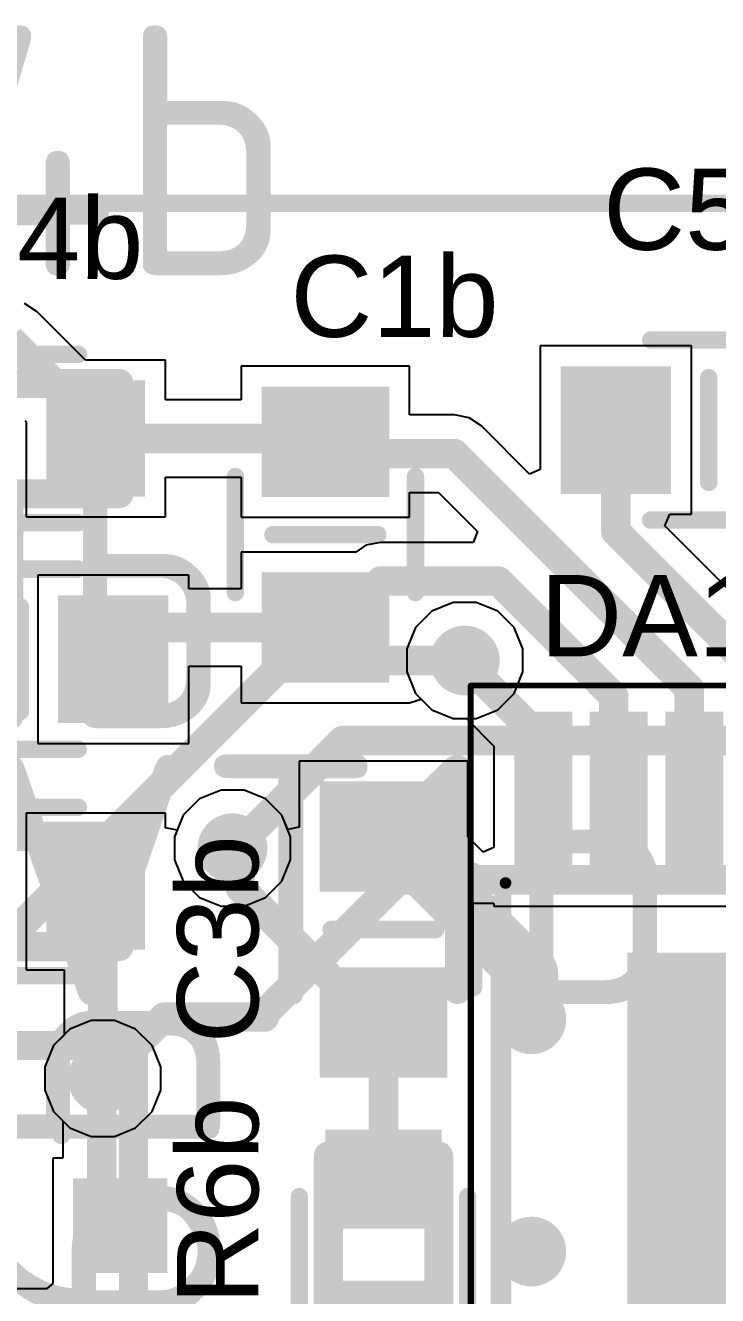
# Model space of a CAD drawing. Header units: inches. Extents: x 0 to 110, y 0 to 95.
# Drawn here: x 44.84 to 50.8, y 52.4 to 63.33 of the extents above; entities that cross this region are included whole.
import ezdxf

# ---------------------------------------------------------------- set-up
doc = ezdxf.new("R2010")
doc.units = ezdxf.units.IN
for name, color, linetype in [('Bottom Layer', 5, 'Continuous'), ('Int1', 16, 'Continuous'), ('Int2', 76, 'Continuous'), ('Mechanical 13', 56, 'Continuous'), ('Panelize Outline', 56, 'Continuous'), ('Top Courtyard', 56, 'Continuous'), ('Top Layer', 1, 'Continuous'), ('Top Overlay', 2, 'Continuous'), ('Top Paste', 8, 'Continuous'), ('Top Solder', 216, 'Continuous'), ('Via Holes', 16, 'Continuous')]:
    doc.layers.add(name, color=color, linetype=linetype)
doc.styles.add('Arial', font='', dxfattribs={"height": 0.2})
doc.styles.add('GOST type B', font='', dxfattribs={"height": 0.2})
doc.styles.get('Arial').set_extended_font_data('Arial')
doc.styles.get('GOST type B').set_extended_font_data('GOST type B')

# ---------------------------------------------------------------- blocks, each defined once
blk = doc.blocks.new('SOT23_3_1052')
at = {"layer": 'Top Layer'}
blk.add_hatch(color=1, dxfattribs=at).paths.add_polyline_path([(0.78, 0.379), (1.542, 0.379), (1.542, -0.383), (0.78, -0.383)])
at = {"layer": 'Top Paste'}
blk.add_hatch(color=8, dxfattribs=at).paths.add_polyline_path([(0.78, 0.379), (1.542, 0.379), (1.542, -0.383), (0.78, -0.383)])
at = {"layer": 'Top Solder'}
blk.add_hatch(color=216, dxfattribs=at).paths.add_polyline_path([(0.755, 0.404), (1.567, 0.404), (1.567, -0.409), (0.755, -0.409)])
at = {"layer": 'Panelize Outline'}
for points in [[(-1.225, 1.55, 0.25, 0.25, 0), (1.275, 1.55, 0.25, 0.25, 0)], [(1.275, -1.55, 0.25, 0.25, 0), (1.275, 1.55, 0.25, 0.25, 0)]]:
    blk.add_lwpolyline(points, format="xyseb", dxfattribs=at)
blk.add_lwpolyline([(1.213, 1.55, 0.125, 0.125, 1), (1.338, 1.55, 0.125, 0.125, 1)], format="xyseb", close=True, dxfattribs=at)
blk.add_lwpolyline([(1.213, 1.55, 0.125, 0.125, 1), (1.338, 1.55, 0.125, 0.125, 1)], format="xyseb", close=True, dxfattribs=at)
at = {"layer": 'Top Overlay'}
for points in [[(-0.375, 1.503, 0.15, 0.15, 0), (0.653, 1.503, 0.15, 0.15, 0)], [(0.653, 0.775, 0.15, 0.15, 0), (0.653, 1.503, 0.15, 0.15, 0)]]:
    blk.add_lwpolyline(points, format="xyseb", dxfattribs=at)
for points in [[(0.616, 1.503, 0.075, 0.075, 1), (0.691, 1.503, 0.075, 0.075, 1)], [(0.616, 1.503, 0.075, 0.075, 1), (0.691, 1.503, 0.075, 0.075, 1)], [(0.616, 0.775, 0.075, 0.075, 1), (0.691, 0.775, 0.075, 0.075, 1)]]:
    blk.add_lwpolyline(points, format="xyseb", close=True, dxfattribs=at)
at = {"layer": 'Panelize Outline', "style": 'GOST type B'}
blk.add_text('VT1b', height=2.15, rotation=360, dxfattribs=at).set_placement((-0.025, 1.9))
blk = doc.blocks.new('0603R_1058')
at = {"layer": 'Top Layer'}
for points in [[(-1.05, -0.475), (-1.05, 0.475), (-0.25, 0.475), (-0.25, -0.475)], [(0.25, -0.475), (0.25, 0.475), (1.05, 0.475), (1.05, -0.475)]]:
    blk.add_hatch(color=1, dxfattribs=at).paths.add_polyline_path(points)
at = {"layer": 'Top Paste'}
for points in [[(-1.05, -0.475), (-1.05, 0.475), (-0.25, 0.475), (-0.25, -0.475)], [(0.25, -0.475), (0.25, 0.475), (1.05, 0.475), (1.05, -0.475)]]:
    blk.add_hatch(color=8, dxfattribs=at).paths.add_polyline_path(points)
at = {"layer": 'Top Solder'}
for points in [[(-1.075, -0.5), (-1.075, 0.5), (-0.225, 0.5), (-0.225, -0.5)], [(0.225, -0.5), (0.225, 0.5), (1.075, 0.5), (1.075, -0.5)]]:
    blk.add_hatch(color=216, dxfattribs=at).paths.add_polyline_path(points)
at = {"layer": 'Panelize Outline'}
for points in [[(-0.85, 0.475, 0.25, 0.25, 0), (-0.85, -0.475, 0.25, 0.25, 0)], [(-0.85, 0.475, 0.25, 0.25, 0), (0.85, 0.475, 0.25, 0.25, 0)], [(0.85, 0.475, 0.25, 0.25, 0), (0.85, -0.475, 0.25, 0.25, 0)], [(-0.85, -0.475, 0.25, 0.25, 0), (0.85, -0.475, 0.25, 0.25, 0)]]:
    blk.add_lwpolyline(points, format="xyseb", dxfattribs=at)
for points in [[(-0.913, 0.475, 0.125, 0.125, 1), (-0.788, 0.475, 0.125, 0.125, 1)], [(-0.913, 0.475, 0.125, 0.125, 1), (-0.788, 0.475, 0.125, 0.125, 1)], [(0.787, 0.475, 0.125, 0.125, 1), (0.912, 0.475, 0.125, 0.125, 1)], [(0.787, 0.475, 0.125, 0.125, 1), (0.912, 0.475, 0.125, 0.125, 1)], [(-0.913, -0.475, 0.125, 0.125, 1), (-0.788, -0.475, 0.125, 0.125, 1)], [(-0.913, -0.475, 0.125, 0.125, 1), (-0.788, -0.475, 0.125, 0.125, 1)], [(0.787, -0.475, 0.125, 0.125, 1), (0.912, -0.475, 0.125, 0.125, 1)], [(0.787, -0.475, 0.125, 0.125, 1), (0.912, -0.475, 0.125, 0.125, 1)]]:
    blk.add_lwpolyline(points, format="xyseb", close=True, dxfattribs=at)
at = {"layer": 'Top Overlay'}
for points in [[(-0.5, 0.725, 0.15, 0.15, 0), (0.5, 0.725, 0.15, 0.15, 0)], [(-0.5, -0.725, 0.15, 0.15, 0), (0.5, -0.725, 0.15, 0.15, 0)]]:
    blk.add_lwpolyline(points, format="xyseb", dxfattribs=at)
for points in [[(-0.537, 0.725, 0.075, 0.075, 1), (-0.462, 0.725, 0.075, 0.075, 1)], [(0.462, 0.725, 0.075, 0.075, 1), (0.537, 0.725, 0.075, 0.075, 1)], [(-0.537, -0.725, 0.075, 0.075, 1), (-0.462, -0.725, 0.075, 0.075, 1)], [(0.462, -0.725, 0.075, 0.075, 1), (0.537, -0.725, 0.075, 0.075, 1)]]:
    blk.add_lwpolyline(points, format="xyseb", close=True, dxfattribs=at)
at = {"layer": 'Panelize Outline', "style": 'GOST type B'}
blk.add_text('R6b', height=2.15, dxfattribs=at).set_placement((-2.4, 1.4))
blk = doc.blocks.new('0603R_1060')
at = {"layer": 'Top Layer'}
for points in [[(-1.05, -0.475), (-1.05, 0.475), (-0.25, 0.475), (-0.25, -0.475)], [(0.25, -0.475), (0.25, 0.475), (1.05, 0.475), (1.05, -0.475)]]:
    blk.add_hatch(color=1, dxfattribs=at).paths.add_polyline_path(points)
at = {"layer": 'Top Paste'}
for points in [[(-1.05, -0.475), (-1.05, 0.475), (-0.25, 0.475), (-0.25, -0.475)], [(0.25, -0.475), (0.25, 0.475), (1.05, 0.475), (1.05, -0.475)]]:
    blk.add_hatch(color=8, dxfattribs=at).paths.add_polyline_path(points)
at = {"layer": 'Top Solder'}
for points in [[(-1.075, -0.5), (-1.075, 0.5), (-0.225, 0.5), (-0.225, -0.5)], [(0.225, -0.5), (0.225, 0.5), (1.075, 0.5), (1.075, -0.5)]]:
    blk.add_hatch(color=216, dxfattribs=at).paths.add_polyline_path(points)
at = {"layer": 'Panelize Outline'}
for points in [[(-0.85, -0.475, 0.25, 0.25, 0), (-0.85, 0.475, 0.25, 0.25, 0)], [(-0.85, 0.475, 0.25, 0.25, 0), (0.85, 0.475, 0.25, 0.25, 0)], [(0.85, -0.475, 0.25, 0.25, 0), (0.85, 0.475, 0.25, 0.25, 0)], [(-0.85, -0.475, 0.25, 0.25, 0), (0.85, -0.475, 0.25, 0.25, 0)]]:
    blk.add_lwpolyline(points, format="xyseb", dxfattribs=at)
for points in [[(-0.913, 0.475, 0.125, 0.125, 1), (-0.788, 0.475, 0.125, 0.125, 1)], [(-0.913, 0.475, 0.125, 0.125, 1), (-0.788, 0.475, 0.125, 0.125, 1)], [(0.787, 0.475, 0.125, 0.125, 1), (0.912, 0.475, 0.125, 0.125, 1)], [(0.787, 0.475, 0.125, 0.125, 1), (0.912, 0.475, 0.125, 0.125, 1)], [(-0.913, -0.475, 0.125, 0.125, 1), (-0.788, -0.475, 0.125, 0.125, 1)], [(-0.913, -0.475, 0.125, 0.125, 1), (-0.788, -0.475, 0.125, 0.125, 1)], [(0.787, -0.475, 0.125, 0.125, 1), (0.912, -0.475, 0.125, 0.125, 1)], [(0.787, -0.475, 0.125, 0.125, 1), (0.912, -0.475, 0.125, 0.125, 1)]]:
    blk.add_lwpolyline(points, format="xyseb", close=True, dxfattribs=at)
at = {"layer": 'Top Overlay'}
for points in [[(-0.5, 0.725, 0.15, 0.15, 0), (0.5, 0.725, 0.15, 0.15, 0)], [(-0.5, -0.725, 0.15, 0.15, 0), (0.5, -0.725, 0.15, 0.15, 0)]]:
    blk.add_lwpolyline(points, format="xyseb", dxfattribs=at)
for points in [[(-0.537, 0.725, 0.075, 0.075, 1), (-0.462, 0.725, 0.075, 0.075, 1)], [(0.462, 0.725, 0.075, 0.075, 1), (0.537, 0.725, 0.075, 0.075, 1)], [(-0.537, -0.725, 0.075, 0.075, 1), (-0.462, -0.725, 0.075, 0.075, 1)], [(0.462, -0.725, 0.075, 0.075, 1), (0.537, -0.725, 0.075, 0.075, 1)]]:
    blk.add_lwpolyline(points, format="xyseb", close=True, dxfattribs=at)
at = {"layer": 'Panelize Outline', "style": 'GOST type B'}
blk.add_text('R4b', height=2.15, rotation=360, dxfattribs=at).set_placement((-2.4, 1.4))
blk = doc.blocks.new('HTSSOP_20_1064')
at = {"layer": 'Top Layer'}
for points in [[(-1.575, -2.175), (-1.575, 2.175), (1.575, 2.175), (1.575, -2.175)], [(-3.65, -1.4), (-2.2, -1.4), (-2.2, -1.85), (-3.65, -1.85)], [(-3.65, -2.05), (-2.2, -2.05), (-2.2, -2.5), (-3.65, -2.5)], [(-3.65, -2.7), (-2.2, -2.7), (-2.2, -3.15), (-3.65, -3.15)]]:
    blk.add_hatch(color=1, dxfattribs=at).paths.add_polyline_path(points)
at = {"layer": 'Top Paste'}
for points in [[(-1.575, -2.175), (-1.575, 2.175), (1.575, 2.175), (1.575, -2.175)], [(-3.65, -1.4), (-2.2, -1.4), (-2.2, -1.85), (-3.65, -1.85)], [(-3.65, -2.05), (-2.2, -2.05), (-2.2, -2.5), (-3.65, -2.5)], [(-3.65, -2.7), (-2.2, -2.7), (-2.2, -3.15), (-3.65, -3.15)]]:
    blk.add_hatch(color=8, dxfattribs=at).paths.add_polyline_path(points)
at = {"layer": 'Top Solder'}
for points in [[(-1.6, -2.2), (-1.6, 2.2), (1.6, 2.2), (1.6, -2.2)], [(-3.675, -1.375), (-2.175, -1.375), (-2.175, -1.875), (-3.675, -1.875)], [(-3.675, -2.025), (-2.175, -2.025), (-2.175, -2.525), (-3.675, -2.525)], [(-3.675, -2.675), (-2.175, -2.675), (-2.175, -3.175), (-3.675, -3.175)]]:
    blk.add_hatch(color=216, dxfattribs=at).paths.add_polyline_path(points)
at = {"layer": 'Mechanical 13'}
for points in [[(-2.2, -3.25, 0.1, 0.1, 0), (-2.2, 3.25, 0.1, 0.1, 0)], [(2.2, -3.25, 0.1, 0.1, 0), (-2.2, -3.25, 0.1, 0.1, 0)]]:
    blk.add_lwpolyline(points, format="xyseb", dxfattribs=at)
blk.add_lwpolyline([(-2.225, -3.25, 0.05, 0.05, 1), (-2.175, -3.25, 0.05, 0.05, 1)], format="xyseb", close=True, dxfattribs=at)
blk.add_lwpolyline([(-2.225, -3.25, 0.05, 0.05, 1), (-2.175, -3.25, 0.05, 0.05, 1)], format="xyseb", close=True, dxfattribs=at)
at = {"layer": 'Top Courtyard'}
for points in [[(-3.9, -3.55, 0.05, 0.05, 0), (-3.9, 3.55, 0.05, 0.05, 0)], [(3.9, -3.55, 0.05, 0.05, 0), (-3.9, -3.55, 0.05, 0.05, 0)]]:
    blk.add_lwpolyline(points, format="xyseb", dxfattribs=at)
blk.add_lwpolyline([(-3.912, -3.55, 0.025, 0.025, 1), (-3.888, -3.55, 0.025, 0.025, 1)], format="xyseb", close=True, dxfattribs=at)
blk.add_lwpolyline([(-3.912, -3.55, 0.025, 0.025, 1), (-3.888, -3.55, 0.025, 0.025, 1)], format="xyseb", close=True, dxfattribs=at)
at = {"layer": 'Top Overlay'}
blk.add_lwpolyline([(2.032, -3.302, 0.15, 0.15, 0), (-2.032, -3.302, 0.15, 0.15, 0)], format="xyseb", dxfattribs=at)
blk.add_lwpolyline([(-2.07, -3.302, 0.075, 0.075, 1), (-1.994, -3.302, 0.075, 0.075, 1)], format="xyseb", close=True, dxfattribs=at)
blk = doc.blocks.new('0603C_1083')
at = {"layer": 'Top Layer'}
for points in [[(-1.25, -0.525), (-1.25, 0.525), (-0.35, 0.525), (-0.35, -0.525)], [(0.35, -0.525), (0.35, 0.525), (1.25, 0.525), (1.25, -0.525)]]:
    blk.add_hatch(color=1, dxfattribs=at).paths.add_polyline_path(points)
at = {"layer": 'Top Paste'}
for points in [[(-1.25, -0.525), (-1.25, 0.525), (-0.35, 0.525), (-0.35, -0.525)], [(0.35, -0.525), (0.35, 0.525), (1.25, 0.525), (1.25, -0.525)]]:
    blk.add_hatch(color=8, dxfattribs=at).paths.add_polyline_path(points)
at = {"layer": 'Top Solder'}
for points in [[(-1.275, -0.55), (-1.275, 0.55), (-0.325, 0.55), (-0.325, -0.55)], [(0.325, -0.55), (0.325, 0.55), (1.275, 0.55), (1.275, -0.55)]]:
    blk.add_hatch(color=216, dxfattribs=at).paths.add_polyline_path(points)
at = {"layer": 'Top Overlay'}
for points in [[(0.5, 0.775, 0.15, 0.15, 0), (-0.5, 0.775, 0.15, 0.15, 0)], [(0, 0.45, 0.15, 0.15, 0), (0, -0.45, 0.15, 0.15, 0)], [(0.5, -0.775, 0.15, 0.15, 0), (-0.5, -0.775, 0.15, 0.15, 0)]]:
    blk.add_lwpolyline(points, format="xyseb", dxfattribs=at)
for points in [[(-0.537, 0.775, 0.075, 0.075, 1), (-0.462, 0.775, 0.075, 0.075, 1)], [(0.462, 0.775, 0.075, 0.075, 1), (0.537, 0.775, 0.075, 0.075, 1)], [(-0.038, 0.45, 0.075, 0.075, 1), (0.038, 0.45, 0.075, 0.075, 1)], [(-0.038, -0.45, 0.075, 0.075, 1), (0.038, -0.45, 0.075, 0.075, 1)], [(-0.537, -0.775, 0.075, 0.075, 1), (-0.462, -0.775, 0.075, 0.075, 1)], [(0.462, -0.775, 0.075, 0.075, 1), (0.537, -0.775, 0.075, 0.075, 1)]]:
    blk.add_lwpolyline(points, format="xyseb", close=True, dxfattribs=at)
blk = doc.blocks.new('0603C_1085')
at = {"layer": 'Top Layer'}
for points in [[(-1.25, -0.525), (-1.25, 0.525), (-0.35, 0.525), (-0.35, -0.525)], [(0.35, -0.525), (0.35, 0.525), (1.25, 0.525), (1.25, -0.525)]]:
    blk.add_hatch(color=1, dxfattribs=at).paths.add_polyline_path(points)
at = {"layer": 'Top Paste'}
for points in [[(-1.25, -0.525), (-1.25, 0.525), (-0.35, 0.525), (-0.35, -0.525)], [(0.35, -0.525), (0.35, 0.525), (1.25, 0.525), (1.25, -0.525)]]:
    blk.add_hatch(color=8, dxfattribs=at).paths.add_polyline_path(points)
at = {"layer": 'Top Solder'}
for points in [[(-1.275, -0.55), (-1.275, 0.55), (-0.325, 0.55), (-0.325, -0.55)], [(0.325, -0.55), (0.325, 0.55), (1.275, 0.55), (1.275, -0.55)]]:
    blk.add_hatch(color=216, dxfattribs=at).paths.add_polyline_path(points)
at = {"layer": 'Top Overlay'}
for points in [[(0.5, 0.775, 0.15, 0.15, 0), (-0.5, 0.775, 0.15, 0.15, 0)], [(0, -0.45, 0.15, 0.15, 0), (0, 0.45, 0.15, 0.15, 0)], [(0.5, -0.775, 0.15, 0.15, 0), (-0.5, -0.775, 0.15, 0.15, 0)]]:
    blk.add_lwpolyline(points, format="xyseb", dxfattribs=at)
for points in [[(-0.537, 0.775, 0.075, 0.075, 1), (-0.462, 0.775, 0.075, 0.075, 1)], [(0.462, 0.775, 0.075, 0.075, 1), (0.537, 0.775, 0.075, 0.075, 1)], [(-0.038, 0.45, 0.075, 0.075, 1), (0.038, 0.45, 0.075, 0.075, 1)], [(-0.038, -0.45, 0.075, 0.075, 1), (0.038, -0.45, 0.075, 0.075, 1)], [(-0.537, -0.775, 0.075, 0.075, 1), (-0.462, -0.775, 0.075, 0.075, 1)], [(0.462, -0.775, 0.075, 0.075, 1), (0.537, -0.775, 0.075, 0.075, 1)]]:
    blk.add_lwpolyline(points, format="xyseb", close=True, dxfattribs=at)
blk = doc.blocks.new('0603C_1086')
at = {"layer": 'Top Layer'}
for points in [[(-1.25, -0.525), (-1.25, 0.525), (-0.35, 0.525), (-0.35, -0.525)], [(0.35, -0.525), (0.35, 0.525), (1.25, 0.525), (1.25, -0.525)]]:
    blk.add_hatch(color=1, dxfattribs=at).paths.add_polyline_path(points)
at = {"layer": 'Top Paste'}
for points in [[(-1.25, -0.525), (-1.25, 0.525), (-0.35, 0.525), (-0.35, -0.525)], [(0.35, -0.525), (0.35, 0.525), (1.25, 0.525), (1.25, -0.525)]]:
    blk.add_hatch(color=8, dxfattribs=at).paths.add_polyline_path(points)
at = {"layer": 'Top Solder'}
for points in [[(-1.275, -0.55), (-1.275, 0.55), (-0.325, 0.55), (-0.325, -0.55)], [(0.325, -0.55), (0.325, 0.55), (1.275, 0.55), (1.275, -0.55)]]:
    blk.add_hatch(color=216, dxfattribs=at).paths.add_polyline_path(points)
at = {"layer": 'Top Overlay'}
for points in [[(0.5, 0.775, 0.15, 0.15, 0), (-0.5, 0.775, 0.15, 0.15, 0)], [(0, 0.45, 0.15, 0.15, 0), (0, -0.45, 0.15, 0.15, 0)], [(0.5, -0.775, 0.15, 0.15, 0), (-0.5, -0.775, 0.15, 0.15, 0)]]:
    blk.add_lwpolyline(points, format="xyseb", dxfattribs=at)
for points in [[(-0.537, 0.775, 0.075, 0.075, 1), (-0.462, 0.775, 0.075, 0.075, 1)], [(0.462, 0.775, 0.075, 0.075, 1), (0.537, 0.775, 0.075, 0.075, 1)], [(-0.038, 0.45, 0.075, 0.075, 1), (0.038, 0.45, 0.075, 0.075, 1)], [(-0.038, -0.45, 0.075, 0.075, 1), (0.038, -0.45, 0.075, 0.075, 1)], [(-0.537, -0.775, 0.075, 0.075, 1), (-0.462, -0.775, 0.075, 0.075, 1)], [(0.462, -0.775, 0.075, 0.075, 1), (0.537, -0.775, 0.075, 0.075, 1)]]:
    blk.add_lwpolyline(points, format="xyseb", close=True, dxfattribs=at)
blk = doc.blocks.new('0603C_1087')
at = {"layer": 'Top Layer'}
for points in [[(-1.25, -0.525), (-1.25, 0.525), (-0.35, 0.525), (-0.35, -0.525)], [(0.35, -0.525), (0.35, 0.525), (1.25, 0.525), (1.25, -0.525)]]:
    blk.add_hatch(color=1, dxfattribs=at).paths.add_polyline_path(points)
at = {"layer": 'Top Paste'}
for points in [[(-1.25, -0.525), (-1.25, 0.525), (-0.35, 0.525), (-0.35, -0.525)], [(0.35, -0.525), (0.35, 0.525), (1.25, 0.525), (1.25, -0.525)]]:
    blk.add_hatch(color=8, dxfattribs=at).paths.add_polyline_path(points)
at = {"layer": 'Top Solder'}
for points in [[(-1.275, -0.55), (-1.275, 0.55), (-0.325, 0.55), (-0.325, -0.55)], [(0.325, -0.55), (0.325, 0.55), (1.275, 0.55), (1.275, -0.55)]]:
    blk.add_hatch(color=216, dxfattribs=at).paths.add_polyline_path(points)
at = {"layer": 'Top Overlay'}
for points in [[(-0.5, 0.775, 0.15, 0.15, 0), (0.5, 0.775, 0.15, 0.15, 0)], [(0, 0.45, 0.15, 0.15, 0), (0, -0.45, 0.15, 0.15, 0)], [(-0.5, -0.775, 0.15, 0.15, 0), (0.5, -0.775, 0.15, 0.15, 0)]]:
    blk.add_lwpolyline(points, format="xyseb", dxfattribs=at)
for points in [[(-0.537, 0.775, 0.075, 0.075, 1), (-0.462, 0.775, 0.075, 0.075, 1)], [(0.462, 0.775, 0.075, 0.075, 1), (0.537, 0.775, 0.075, 0.075, 1)], [(-0.038, 0.45, 0.075, 0.075, 1), (0.038, 0.45, 0.075, 0.075, 1)], [(-0.038, -0.45, 0.075, 0.075, 1), (0.038, -0.45, 0.075, 0.075, 1)], [(-0.537, -0.775, 0.075, 0.075, 1), (-0.462, -0.775, 0.075, 0.075, 1)], [(0.462, -0.775, 0.075, 0.075, 1), (0.537, -0.775, 0.075, 0.075, 1)]]:
    blk.add_lwpolyline(points, format="xyseb", close=True, dxfattribs=at)
blk = doc.blocks.new('0603R_1088')
at = {"layer": 'Top Layer'}
for points in [[(-1.05, -0.475), (-1.05, 0.475), (-0.25, 0.475), (-0.25, -0.475)], [(0.25, -0.475), (0.25, 0.475), (1.05, 0.475), (1.05, -0.475)]]:
    blk.add_hatch(color=1, dxfattribs=at).paths.add_polyline_path(points)
at = {"layer": 'Top Paste'}
for points in [[(-1.05, -0.475), (-1.05, 0.475), (-0.25, 0.475), (-0.25, -0.475)], [(0.25, -0.475), (0.25, 0.475), (1.05, 0.475), (1.05, -0.475)]]:
    blk.add_hatch(color=8, dxfattribs=at).paths.add_polyline_path(points)
at = {"layer": 'Top Solder'}
for points in [[(-1.075, -0.5), (-1.075, 0.5), (-0.225, 0.5), (-0.225, -0.5)], [(0.225, -0.5), (0.225, 0.5), (1.075, 0.5), (1.075, -0.5)]]:
    blk.add_hatch(color=216, dxfattribs=at).paths.add_polyline_path(points)
at = {"layer": 'Panelize Outline'}
for points in [[(-0.85, -0.475, 0.25, 0.25, 0), (-0.85, 0.475, 0.25, 0.25, 0)], [(-0.85, 0.475, 0.25, 0.25, 0), (0.85, 0.475, 0.25, 0.25, 0)], [(0.85, -0.475, 0.25, 0.25, 0), (0.85, 0.475, 0.25, 0.25, 0)], [(-0.85, -0.475, 0.25, 0.25, 0), (0.85, -0.475, 0.25, 0.25, 0)]]:
    blk.add_lwpolyline(points, format="xyseb", dxfattribs=at)
for points in [[(-0.913, 0.475, 0.125, 0.125, 1), (-0.788, 0.475, 0.125, 0.125, 1)], [(-0.913, 0.475, 0.125, 0.125, 1), (-0.788, 0.475, 0.125, 0.125, 1)], [(0.787, 0.475, 0.125, 0.125, 1), (0.912, 0.475, 0.125, 0.125, 1)], [(0.787, 0.475, 0.125, 0.125, 1), (0.912, 0.475, 0.125, 0.125, 1)], [(-0.913, -0.475, 0.125, 0.125, 1), (-0.788, -0.475, 0.125, 0.125, 1)], [(-0.913, -0.475, 0.125, 0.125, 1), (-0.788, -0.475, 0.125, 0.125, 1)], [(0.787, -0.475, 0.125, 0.125, 1), (0.912, -0.475, 0.125, 0.125, 1)], [(0.787, -0.475, 0.125, 0.125, 1), (0.912, -0.475, 0.125, 0.125, 1)]]:
    blk.add_lwpolyline(points, format="xyseb", close=True, dxfattribs=at)
at = {"layer": 'Top Overlay'}
for points in [[(-0.5, 0.725, 0.15, 0.15, 0), (0.5, 0.725, 0.15, 0.15, 0)], [(-0.5, -0.725, 0.15, 0.15, 0), (0.5, -0.725, 0.15, 0.15, 0)]]:
    blk.add_lwpolyline(points, format="xyseb", dxfattribs=at)
for points in [[(-0.537, 0.725, 0.075, 0.075, 1), (-0.462, 0.725, 0.075, 0.075, 1)], [(0.462, 0.725, 0.075, 0.075, 1), (0.537, 0.725, 0.075, 0.075, 1)], [(-0.537, -0.725, 0.075, 0.075, 1), (-0.462, -0.725, 0.075, 0.075, 1)], [(0.462, -0.725, 0.075, 0.075, 1), (0.537, -0.725, 0.075, 0.075, 1)]]:
    blk.add_lwpolyline(points, format="xyseb", close=True, dxfattribs=at)
at = {"layer": 'Panelize Outline', "style": 'GOST type B'}
blk.add_text('R1b', height=2.15, rotation=360, dxfattribs=at).set_placement((-2.4, 1.4))

msp = doc.modelspace()

# ---------------------------------------------------------------- hatches: boundary and pattern name
at = {"layer": 'Bottom Layer'}
h = msp.add_hatch(color=5, dxfattribs=at)
edge = h.paths.add_edge_path()
edge.add_arc((48.627, 57.864), 0.3, 0, 360)
h = msp.add_hatch(color=5, dxfattribs=at)
edge = h.paths.add_edge_path()
edge.add_arc((46.627, 56.248), 0.3, 0, 360)
h = msp.add_hatch(color=5, dxfattribs=at)
edge = h.paths.add_edge_path()
edge.add_arc((49.2, 54.775), 0.3, 0, 360)
h = msp.add_hatch(color=5, dxfattribs=at)
edge = h.paths.add_edge_path()
edge.add_arc((45.51, 54.265), 0.3, 0, 360)
h = msp.add_hatch(color=5, dxfattribs=at)
edge = h.paths.add_edge_path()
edge.add_arc((49.2, 52.775), 0.3, 0, 360)
at = {"layer": 'Int1'}
h = msp.add_hatch(color=16, dxfattribs=at)
edge = h.paths.add_edge_path()
edge.add_arc((48.627, 57.864), 0.3, 0, 360)
h = msp.add_hatch(color=16, dxfattribs=at)
edge = h.paths.add_edge_path()
edge.add_arc((46.627, 56.248), 0.3, 0, 360)
h = msp.add_hatch(color=16, dxfattribs=at)
edge = h.paths.add_edge_path()
edge.add_arc((49.2, 54.775), 0.3, 0, 360)
h = msp.add_hatch(color=16, dxfattribs=at)
edge = h.paths.add_edge_path()
edge.add_arc((45.51, 54.265), 0.3, 0, 360)
h = msp.add_hatch(color=16, dxfattribs=at)
edge = h.paths.add_edge_path()
edge.add_arc((49.2, 52.775), 0.3, 0, 360)
at = {"layer": 'Int2'}
h = msp.add_hatch(color=76, dxfattribs=at)
edge = h.paths.add_edge_path()
edge.add_arc((48.627, 57.864), 0.3, 0, 360)
h = msp.add_hatch(color=76, dxfattribs=at)
edge = h.paths.add_edge_path()
edge.add_arc((46.627, 56.248), 0.3, 0, 360)
h = msp.add_hatch(color=76, dxfattribs=at)
edge = h.paths.add_edge_path()
edge.add_arc((49.2, 54.775), 0.3, 0, 360)
h = msp.add_hatch(color=76, dxfattribs=at)
edge = h.paths.add_edge_path()
edge.add_arc((45.51, 54.265), 0.3, 0, 360)
h = msp.add_hatch(color=76, dxfattribs=at)
edge = h.paths.add_edge_path()
edge.add_arc((49.2, 52.775), 0.3, 0, 360)
at = {"layer": 'Top Layer'}
h = msp.add_hatch(color=1, dxfattribs=at)
edge = h.paths.add_edge_path()
edge.add_arc((48.627, 57.864), 0.3, 0, 360)
h = msp.add_hatch(color=1, dxfattribs=at)
edge = h.paths.add_edge_path()
edge.add_arc((46.627, 56.248), 0.3, 0, 360)
h = msp.add_hatch(color=1, dxfattribs=at)
edge = h.paths.add_edge_path()
edge.add_arc((49.2, 54.775), 0.3, 0, 360)
h = msp.add_hatch(color=1, dxfattribs=at)
edge = h.paths.add_edge_path()
edge.add_arc((45.51, 54.265), 0.3, 0, 360)
h = msp.add_hatch(color=1, dxfattribs=at)
edge = h.paths.add_edge_path()
edge.add_arc((49.2, 52.775), 0.3, 0, 360)
at = {"layer": 'Via Holes'}
h = msp.add_hatch(color=7, dxfattribs=at)
edge = h.paths.add_edge_path()
edge.add_arc((48.627, 57.864), 0.15, 0, 360)
h = msp.add_hatch(color=7, dxfattribs=at)
edge = h.paths.add_edge_path()
edge.add_arc((46.627, 56.248), 0.15, 0, 360)
h = msp.add_hatch(color=7, dxfattribs=at)
edge = h.paths.add_edge_path()
edge.add_arc((49.2, 54.775), 0.15, 0, 360)
h = msp.add_hatch(color=7, dxfattribs=at)
edge = h.paths.add_edge_path()
edge.add_arc((45.51, 54.265), 0.15, 0, 360)
h = msp.add_hatch(color=7, dxfattribs=at)
edge = h.paths.add_edge_path()
edge.add_arc((49.2, 52.775), 0.15, 0, 360)

# ---------------------------------------------------------------- linework, layer by layer
at = {"layer": 'Bottom Layer'}
for points in [[(43.4, 61.8, 0.15, 0.15, 0), (56.5, 61.8, 0.15, 0.15, 0)], [(43.5, 54.275, 0.254, 0.254, 0), (47.089, 57.864, 0.254, 0.254, 0)], [(47.089, 57.864, 0.254, 0.254, 0), (48.627, 57.864, 0.254, 0.254, 0)], [(46.649, 56.248, 0.254, 0.254, 0), (47.576, 57.175, 0.254, 0.254, 0)], [(47.576, 57.175, 0.254, 0.254, 0), (51.054, 57.175, 0.254, 0.254, 0)], [(46.627, 56.248, 0.254, 0.254, 0), (46.649, 56.248, 0.254, 0.254, 0)], [(46.9, 54.821, 0.254, 0.254, 0), (48.054, 55.975, 0.254, 0.254, 0)], [(48.054, 55.975, 0.254, 0.254, 0), (51.654, 55.975, 0.254, 0.254, 0)], [(45.51, 54.265, 0.254, 0.254, 0), (46.039, 54.794, 0.254, 0.254, 0)], [(46.039, 54.794, 0.254, 0.254, 0), (46.9, 54.794, 0.254, 0.254, 0)]]:
    msp.add_lwpolyline(points, format="xyseb", dxfattribs=at)
for points in [[(47.026, 57.864, 0.127, 0.127, 1), (47.153, 57.864, 0.127, 0.127, 1)], [(47.026, 57.864, 0.127, 0.127, 1), (47.153, 57.864, 0.127, 0.127, 1)], [(48.564, 57.864, 0.127, 0.127, 1), (48.691, 57.864, 0.127, 0.127, 1)], [(47.512, 57.175, 0.127, 0.127, 1), (47.639, 57.175, 0.127, 0.127, 1)], [(47.512, 57.175, 0.127, 0.127, 1), (47.639, 57.175, 0.127, 0.127, 1)], [(46.564, 56.248, 0.127, 0.127, 1), (46.691, 56.248, 0.127, 0.127, 1)], [(46.585, 56.248, 0.127, 0.127, 1), (46.712, 56.248, 0.127, 0.127, 1)], [(46.585, 56.248, 0.127, 0.127, 1), (46.712, 56.248, 0.127, 0.127, 1)], [(47.991, 55.975, 0.127, 0.127, 1), (48.118, 55.975, 0.127, 0.127, 1)], [(47.991, 55.975, 0.127, 0.127, 1), (48.118, 55.975, 0.127, 0.127, 1)], [(45.976, 54.794, 0.127, 0.127, 1), (46.103, 54.794, 0.127, 0.127, 1)], [(45.976, 54.794, 0.127, 0.127, 1), (46.103, 54.794, 0.127, 0.127, 1)], [(46.837, 54.821, 0.127, 0.127, 1), (46.964, 54.821, 0.127, 0.127, 1)], [(46.837, 54.794, 0.127, 0.127, 1), (46.964, 54.794, 0.127, 0.127, 1)], [(45.447, 54.265, 0.127, 0.127, 1), (45.574, 54.265, 0.127, 0.127, 1)]]:
    msp.add_lwpolyline(points, format="xyseb", close=True, dxfattribs=at)
at = {"layer": 'Int1'}
for p, q in [((48.528, 58.364), (48.344, 58.288)), ((48.726, 58.364), (48.528, 58.364)), ((48.91, 58.288), (48.726, 58.364)), ((48.344, 58.288), (48.203, 58.147)), ((49.051, 58.147), (48.91, 58.288)), ((48.203, 58.147), (48.127, 57.963)), ((49.127, 57.963), (49.051, 58.147)), ((48.127, 57.963), (48.127, 57.765)), ((49.127, 57.765), (49.127, 57.963)), ((48.127, 57.765), (48.203, 57.581)), ((49.051, 57.581), (49.127, 57.765)), ((48.203, 57.581), (48.344, 57.44)), ((48.91, 57.44), (49.051, 57.581)), ((48.344, 57.44), (48.528, 57.364)), ((48.726, 57.364), (48.91, 57.44)), ((48.528, 57.364), (48.726, 57.364)), ((46.344, 56.672), (46.203, 56.531)), ((46.528, 56.748), (46.344, 56.672)), ((46.726, 56.748), (46.528, 56.748)), ((46.91, 56.672), (46.726, 56.748)), ((47.051, 56.531), (46.91, 56.672)), ((46.203, 56.531), (46.127, 56.347)), ((47.127, 56.347), (47.051, 56.531)), ((46.127, 56.347), (46.127, 56.149)), ((47.127, 56.149), (47.127, 56.347)), ((46.127, 56.149), (46.203, 55.965)), ((47.051, 55.965), (47.127, 56.149)), ((46.203, 55.965), (46.344, 55.824)), ((46.91, 55.824), (47.051, 55.965)), ((46.344, 55.824), (46.528, 55.748)), ((46.726, 55.748), (46.91, 55.824)), ((46.528, 55.748), (46.726, 55.748)), ((45.227, 54.689), (45.086, 54.548)), ((45.411, 54.765), (45.227, 54.689)), ((45.61, 54.765), (45.411, 54.765)), ((45.793, 54.689), (45.61, 54.765)), ((45.934, 54.548), (45.793, 54.689)), ((45.086, 54.548), (45.01, 54.364)), ((46.01, 54.364), (45.934, 54.548)), ((45.01, 54.364), (45.01, 54.165)), ((46.01, 54.165), (46.01, 54.364)), ((45.01, 54.165), (45.086, 53.982)), ((45.934, 53.982), (46.01, 54.165)), ((45.086, 53.982), (45.227, 53.841)), ((45.793, 53.841), (45.934, 53.982)), ((45.227, 53.841), (45.411, 53.765)), ((45.61, 53.765), (45.793, 53.841)), ((45.411, 53.765), (45.61, 53.765))]:
    msp.add_line(p, q, dxfattribs=at)
at = {"layer": 'Int2'}
for p, q in [((48.528, 58.364), (48.344, 58.288)), ((48.726, 58.364), (48.528, 58.364)), ((48.91, 58.288), (48.726, 58.364)), ((48.344, 58.288), (48.203, 58.147)), ((49.051, 58.147), (48.91, 58.288)), ((48.203, 58.147), (48.127, 57.963)), ((49.127, 57.963), (49.051, 58.147)), ((48.127, 57.963), (48.127, 57.765)), ((49.127, 57.765), (49.127, 57.963)), ((48.127, 57.765), (48.203, 57.581)), ((49.051, 57.581), (49.127, 57.765)), ((48.203, 57.581), (48.344, 57.44)), ((48.91, 57.44), (49.051, 57.581)), ((48.344, 57.44), (48.528, 57.364)), ((48.726, 57.364), (48.91, 57.44)), ((48.528, 57.364), (48.726, 57.364)), ((46.344, 56.672), (46.203, 56.531)), ((46.528, 56.748), (46.344, 56.672)), ((46.726, 56.748), (46.528, 56.748)), ((46.91, 56.672), (46.726, 56.748)), ((47.051, 56.531), (46.91, 56.672)), ((46.203, 56.531), (46.127, 56.347)), ((47.127, 56.347), (47.051, 56.531)), ((46.127, 56.347), (46.127, 56.149)), ((47.127, 56.149), (47.127, 56.347)), ((46.127, 56.149), (46.203, 55.965)), ((47.051, 55.965), (47.127, 56.149)), ((46.203, 55.965), (46.344, 55.824)), ((46.91, 55.824), (47.051, 55.965)), ((46.344, 55.824), (46.528, 55.748)), ((46.726, 55.748), (46.91, 55.824)), ((46.528, 55.748), (46.726, 55.748)), ((45.227, 54.689), (45.086, 54.548)), ((45.411, 54.765), (45.227, 54.689)), ((45.61, 54.765), (45.411, 54.765)), ((45.793, 54.689), (45.61, 54.765)), ((45.934, 54.548), (45.793, 54.689)), ((45.086, 54.548), (45.01, 54.364)), ((46.01, 54.364), (45.934, 54.548)), ((45.01, 54.364), (45.01, 54.165)), ((46.01, 54.165), (46.01, 54.364)), ((45.01, 54.165), (45.086, 53.982)), ((45.934, 53.982), (46.01, 54.165)), ((45.086, 53.982), (45.227, 53.841)), ((45.793, 53.841), (45.934, 53.982)), ((45.227, 53.841), (45.411, 53.765)), ((45.61, 53.765), (45.793, 53.841)), ((45.411, 53.765), (45.61, 53.765))]:
    msp.add_line(p, q, dxfattribs=at)
at = {"layer": 'Top Layer'}
for p, q in [((44.944, 60.867), (44.835, 60.939)), ((45.36, 60.45), (44.944, 60.867)), ((50.577, 60.573), (49.277, 60.573)), ((49.277, 60.573), (49.277, 59.507)), ((50.577, 59.123), (50.577, 60.573)), ((46.05, 60.45), (45.36, 60.45)), ((46.05, 60.108), (46.05, 60.45)), ((48.152, 60.398), (46.702, 60.398)), ((46.702, 60.398), (46.702, 60.108)), ((48.152, 59.978), (48.152, 60.398)), ((46.702, 60.108), (46.05, 60.108)), ((48.537, 59.978), (48.152, 59.978)), ((48.665, 59.953), (48.537, 59.978)), ((48.773, 59.881), (48.665, 59.953)), ((44.838, 59.928), (44.85, 59.92)), ((44.85, 59.92), (44.85, 59.1)), ((49.185, 59.469), (48.773, 59.881)), ((49.277, 59.507), (49.185, 59.469)), ((46.05, 59.1), (46.05, 59.442)), ((46.05, 59.442), (46.702, 59.442)), ((46.702, 59.442), (46.702, 59.098)), ((48.152, 59.098), (48.152, 59.311)), ((48.152, 59.311), (48.399, 59.311)), ((48.399, 59.311), (48.737, 58.974)), ((44.85, 59.1), (46.05, 59.1)), ((46.702, 59.098), (48.152, 59.098)), ((50.349, 59.023), (50.391, 59.123)), ((50.391, 59.123), (50.577, 59.123)), ((48.737, 58.974), (48.699, 58.881)), ((51.444, 57.928), (50.349, 59.023)), ((47.774, 58.856), (47.688, 58.798)), ((47.902, 58.881), (47.774, 58.856)), ((48.699, 58.881), (47.902, 58.881)), ((47.688, 58.798), (46.702, 58.798)), ((46.702, 58.798), (46.702, 58.481)), ((46.25, 58.6), (44.95, 58.6)), ((44.95, 58.6), (44.95, 57.15)), ((46.25, 58.481), (46.25, 58.6)), ((46.702, 58.481), (46.25, 58.481)), ((46.25, 57.15), (46.25, 57.815)), ((46.25, 57.815), (46.702, 57.815)), ((46.702, 57.815), (46.702, 57.498)), ((48.152, 57.498), (48.252, 57.532)), ((48.252, 57.532), (48.344, 57.44)), ((46.702, 57.498), (48.152, 57.498)), ((48.152, 57.498), (48.152, 57.498)), ((48.344, 57.44), (48.528, 57.364)), ((48.528, 57.364), (48.64, 57.364)), ((48.64, 57.364), (48.877, 57.126)), ((44.95, 57.15), (46.25, 57.15)), ((48.877, 57.126), (48.877, 56.253)), ((48.652, 56.998), (47.202, 56.998)), ((47.202, 56.998), (47.202, 56.428)), ((48.652, 56.347), (48.652, 56.998)), ((46.344, 56.672), (46.203, 56.531)), ((46.528, 56.748), (46.344, 56.672)), ((46.726, 56.748), (46.528, 56.748)), ((46.91, 56.672), (46.726, 56.748)), ((47.051, 56.531), (46.91, 56.672)), ((46.05, 56.55), (44.85, 56.55)), ((44.85, 56.55), (44.85, 55.2)), ((46.05, 56.423), (46.05, 56.55)), ((46.203, 56.531), (46.15, 56.403)), ((47.102, 56.408), (47.051, 56.531)), ((46.15, 56.403), (46.05, 56.423)), ((47.202, 56.428), (47.102, 56.408)), ((48.785, 56.214), (48.652, 56.347)), ((48.877, 56.253), (48.785, 56.214)), ((48.7, 51.775), (48.7, 55.775)), ((48.7, 55.775), (48.877, 55.775)), ((48.877, 55.775), (48.877, 55.748)), ((48.877, 55.748), (51.677, 55.748)), ((44.85, 55.2), (45.177, 55.2)), ((45.177, 55.2), (45.177, 54.639)), ((45.177, 54.639), (45.086, 54.548)), ((45.086, 54.548), (45.01, 54.364)), ((45.01, 54.364), (45.01, 54.165)), ((45.01, 54.165), (45.086, 53.982)), ((45.086, 53.982), (45.167, 53.901)), ((45.167, 53.901), (45.167, 53.579)), ((45.167, 53.579), (45.08, 53.579)), ((45.08, 53.579), (45.08, 52.499)), ((45.08, 52.499), (45.025, 52.454)), ((45.025, 52.454), (43.956, 52.454))]:
    msp.add_line(p, q, dxfattribs=at)
for points in [[(44.708, 60.631, 0.254, 0.254, 0), (45.177, 60.162, 0.254, 0.254, 0)], [(45.177, 60.048, 0.254, 0.254, 0), (45.177, 60.162, 0.254, 0.254, 0)], [(45.177, 60.048, 0.254, 0.254, 0), (45.45, 59.775, 0.254, 0.254, 0)], [(49.927, 58.974, 0.254, 0.254, 0), (49.927, 59.848, 0.254, 0.254, 0)], [(45.45, 59.775, 0.254, 0.254, 0), (47.4, 59.775, 0.254, 0.254, 0)], [(47.4, 59.775, 0.254, 0.254, 0), (47.427, 59.748, 0.254, 0.254, 0)], [(47.43, 59.645, 0.254, 0.254, 0), (48.537, 59.645, 0.254, 0.254, 0)], [(48.537, 59.645, 0.254, 0.254, 0), (50.558, 57.624, 0.254, 0.254, 0)], [(49.927, 58.974, 0.254, 0.254, 0), (51.208, 57.693, 0.254, 0.254, 0)], [(47.502, 58.148, 0.254, 0.254, 0), (47.902, 58.548, 0.254, 0.254, 0)], [(47.902, 58.548, 0.254, 0.254, 0), (48.916, 58.548, 0.254, 0.254, 0)], [(48.916, 58.548, 0.254, 0.254, 0), (49.908, 57.556, 0.254, 0.254, 0)], [(45.6, 57.875, 0.254, 0.254, 0), (45.873, 58.148, 0.254, 0.254, 0)], [(45.873, 58.148, 0.254, 0.254, 0), (47.427, 58.148, 0.254, 0.254, 0)], [(47.427, 58.148, 0.254, 0.254, 0), (47.502, 58.148, 0.254, 0.254, 0)], [(48.627, 57.848, 0.254, 0.254, 0), (48.627, 57.864, 0.254, 0.254, 0)], [(48.627, 57.848, 0.254, 0.254, 0), (49.302, 57.173, 0.254, 0.254, 0)], [(50.558, 56.717, 0.254, 0.254, 0), (50.558, 57.624, 0.254, 0.254, 0)], [(49.908, 56.717, 0.254, 0.254, 0), (49.908, 57.556, 0.254, 0.254, 0)], [(49.302, 56.673, 0.254, 0.254, 0), (49.302, 57.173, 0.254, 0.254, 0)], [(49.908, 56.717, 0.254, 0.254, 0), (49.952, 56.673, 0.254, 0.254, 0)], [(50.558, 56.717, 0.254, 0.254, 0), (50.602, 56.673, 0.254, 0.254, 0)], [(47.927, 56.348, 0.5, 0.5, 0), (48.002, 56.348, 0.5, 0.5, 0)], [(48.002, 56.348, 0.5, 0.5, 0), (49.181, 55.169, 0.5, 0.5, 0)], [(46.627, 56.248, 0.254, 0.254, 0), (46.693, 56.182, 0.254, 0.254, 0)], [(46.693, 55.907, 0.254, 0.254, 0), (46.693, 56.182, 0.254, 0.254, 0)], [(45.45, 55.875, 0.254, 0.254, 0), (45.51, 55.815, 0.254, 0.254, 0)], [(46.693, 55.907, 0.254, 0.254, 0), (47.852, 54.748, 0.254, 0.254, 0)], [(45.51, 54.265, 0.254, 0.254, 0), (45.51, 55.815, 0.254, 0.254, 0)], [(49.181, 54.794, 0.5, 0.5, 0), (49.181, 55.169, 0.5, 0.5, 0)], [(49.181, 54.794, 0.5, 0.5, 0), (49.2, 54.775, 0.5, 0.5, 0)], [(47.852, 54.748, 0.254, 0.254, 0), (47.927, 54.748, 0.254, 0.254, 0)], [(47.927, 53.398, 0.254, 0.254, 0), (47.927, 54.748, 0.254, 0.254, 0)], [(45.5, 54.255, 0.254, 0.254, 0), (45.51, 54.265, 0.254, 0.254, 0)], [(45.5, 53.014, 0.254, 0.254, 0), (45.5, 54.255, 0.254, 0.254, 0)], [(45.45, 52.964, 0.254, 0.254, 0), (45.5, 53.014, 0.254, 0.254, 0)], [(45.45, 52.964, 0.254, 0.254, 0), (45.586, 52.828, 0.254, 0.254, 0)]]:
    msp.add_lwpolyline(points, format="xyseb", dxfattribs=at)
for points in [[(45.114, 60.162, 0.127, 0.127, 1), (45.241, 60.162, 0.127, 0.127, 1)], [(45.114, 60.162, 0.127, 0.127, 1), (45.241, 60.162, 0.127, 0.127, 1)], [(45.114, 60.048, 0.127, 0.127, 1), (45.241, 60.048, 0.127, 0.127, 1)], [(45.114, 60.048, 0.127, 0.127, 1), (45.241, 60.048, 0.127, 0.127, 1)], [(49.864, 59.848, 0.127, 0.127, 1), (49.991, 59.848, 0.127, 0.127, 1)], [(45.387, 59.775, 0.127, 0.127, 1), (45.514, 59.775, 0.127, 0.127, 1)], [(45.387, 59.775, 0.127, 0.127, 1), (45.514, 59.775, 0.127, 0.127, 1)], [(47.337, 59.775, 0.127, 0.127, 1), (47.464, 59.775, 0.127, 0.127, 1)], [(47.337, 59.775, 0.127, 0.127, 1), (47.464, 59.775, 0.127, 0.127, 1)], [(47.364, 59.748, 0.127, 0.127, 1), (47.491, 59.748, 0.127, 0.127, 1)], [(47.367, 59.645, 0.127, 0.127, 1), (47.494, 59.645, 0.127, 0.127, 1)], [(48.474, 59.645, 0.127, 0.127, 1), (48.601, 59.645, 0.127, 0.127, 1)], [(48.474, 59.645, 0.127, 0.127, 1), (48.601, 59.645, 0.127, 0.127, 1)], [(49.864, 58.974, 0.127, 0.127, 1), (49.991, 58.974, 0.127, 0.127, 1)], [(49.864, 58.974, 0.127, 0.127, 1), (49.991, 58.974, 0.127, 0.127, 1)], [(47.839, 58.548, 0.127, 0.127, 1), (47.966, 58.548, 0.127, 0.127, 1)], [(47.839, 58.548, 0.127, 0.127, 1), (47.966, 58.548, 0.127, 0.127, 1)], [(48.852, 58.548, 0.127, 0.127, 1), (48.979, 58.548, 0.127, 0.127, 1)], [(48.852, 58.548, 0.127, 0.127, 1), (48.979, 58.548, 0.127, 0.127, 1)], [(45.81, 58.148, 0.127, 0.127, 1), (45.937, 58.148, 0.127, 0.127, 1)], [(45.81, 58.148, 0.127, 0.127, 1), (45.937, 58.148, 0.127, 0.127, 1)], [(47.364, 58.148, 0.127, 0.127, 1), (47.491, 58.148, 0.127, 0.127, 1)], [(47.364, 58.148, 0.127, 0.127, 1), (47.491, 58.148, 0.127, 0.127, 1)], [(47.439, 58.148, 0.127, 0.127, 1), (47.566, 58.148, 0.127, 0.127, 1)], [(47.439, 58.148, 0.127, 0.127, 1), (47.566, 58.148, 0.127, 0.127, 1)], [(45.537, 57.875, 0.127, 0.127, 1), (45.664, 57.875, 0.127, 0.127, 1)], [(48.564, 57.864, 0.127, 0.127, 1), (48.691, 57.864, 0.127, 0.127, 1)], [(48.564, 57.848, 0.127, 0.127, 1), (48.691, 57.848, 0.127, 0.127, 1)], [(48.564, 57.848, 0.127, 0.127, 1), (48.691, 57.848, 0.127, 0.127, 1)], [(50.495, 57.624, 0.127, 0.127, 1), (50.622, 57.624, 0.127, 0.127, 1)], [(50.495, 57.624, 0.127, 0.127, 1), (50.622, 57.624, 0.127, 0.127, 1)], [(49.845, 57.556, 0.127, 0.127, 1), (49.972, 57.556, 0.127, 0.127, 1)], [(49.845, 57.556, 0.127, 0.127, 1), (49.972, 57.556, 0.127, 0.127, 1)], [(49.239, 57.173, 0.127, 0.127, 1), (49.366, 57.173, 0.127, 0.127, 1)], [(49.239, 57.173, 0.127, 0.127, 1), (49.366, 57.173, 0.127, 0.127, 1)], [(49.239, 56.673, 0.127, 0.127, 1), (49.366, 56.673, 0.127, 0.127, 1)], [(49.845, 56.717, 0.127, 0.127, 1), (49.972, 56.717, 0.127, 0.127, 1)], [(49.845, 56.717, 0.127, 0.127, 1), (49.972, 56.717, 0.127, 0.127, 1)], [(49.889, 56.673, 0.127, 0.127, 1), (50.016, 56.673, 0.127, 0.127, 1)], [(50.495, 56.717, 0.127, 0.127, 1), (50.622, 56.717, 0.127, 0.127, 1)], [(50.495, 56.717, 0.127, 0.127, 1), (50.622, 56.717, 0.127, 0.127, 1)], [(50.539, 56.673, 0.127, 0.127, 1), (50.666, 56.673, 0.127, 0.127, 1)], [(47.802, 56.348, 0.25, 0.25, 1), (48.052, 56.348, 0.25, 0.25, 1)], [(47.877, 56.348, 0.25, 0.25, 1), (48.127, 56.348, 0.25, 0.25, 1)], [(47.877, 56.348, 0.25, 0.25, 1), (48.127, 56.348, 0.25, 0.25, 1)], [(46.564, 56.248, 0.127, 0.127, 1), (46.691, 56.248, 0.127, 0.127, 1)], [(46.63, 56.182, 0.127, 0.127, 1), (46.757, 56.182, 0.127, 0.127, 1)], [(46.63, 56.182, 0.127, 0.127, 1), (46.757, 56.182, 0.127, 0.127, 1)], [(45.387, 55.875, 0.127, 0.127, 1), (45.514, 55.875, 0.127, 0.127, 1)], [(46.63, 55.907, 0.127, 0.127, 1), (46.757, 55.907, 0.127, 0.127, 1)], [(46.63, 55.907, 0.127, 0.127, 1), (46.757, 55.907, 0.127, 0.127, 1)], [(45.447, 55.815, 0.127, 0.127, 1), (45.574, 55.815, 0.127, 0.127, 1)], [(45.447, 55.815, 0.127, 0.127, 1), (45.574, 55.815, 0.127, 0.127, 1)], [(49.056, 55.169, 0.25, 0.25, 1), (49.306, 55.169, 0.25, 0.25, 1)], [(49.056, 55.169, 0.25, 0.25, 1), (49.306, 55.169, 0.25, 0.25, 1)], [(49.056, 54.794, 0.25, 0.25, 1), (49.306, 54.794, 0.25, 0.25, 1)], [(49.056, 54.794, 0.25, 0.25, 1), (49.306, 54.794, 0.25, 0.25, 1)], [(49.075, 54.775, 0.25, 0.25, 1), (49.325, 54.775, 0.25, 0.25, 1)], [(47.789, 54.748, 0.127, 0.127, 1), (47.916, 54.748, 0.127, 0.127, 1)], [(47.789, 54.748, 0.127, 0.127, 1), (47.916, 54.748, 0.127, 0.127, 1)], [(47.864, 54.748, 0.127, 0.127, 1), (47.991, 54.748, 0.127, 0.127, 1)], [(47.864, 54.748, 0.127, 0.127, 1), (47.991, 54.748, 0.127, 0.127, 1)], [(45.437, 54.255, 0.127, 0.127, 1), (45.564, 54.255, 0.127, 0.127, 1)], [(45.437, 54.255, 0.127, 0.127, 1), (45.564, 54.255, 0.127, 0.127, 1)], [(45.447, 54.265, 0.127, 0.127, 1), (45.574, 54.265, 0.127, 0.127, 1)], [(45.447, 54.265, 0.127, 0.127, 1), (45.574, 54.265, 0.127, 0.127, 1)], [(47.864, 53.398, 0.127, 0.127, 1), (47.991, 53.398, 0.127, 0.127, 1)], [(45.387, 52.964, 0.127, 0.127, 1), (45.514, 52.964, 0.127, 0.127, 1)], [(45.387, 52.964, 0.127, 0.127, 1), (45.514, 52.964, 0.127, 0.127, 1)], [(45.437, 53.014, 0.127, 0.127, 1), (45.564, 53.014, 0.127, 0.127, 1)], [(45.437, 53.014, 0.127, 0.127, 1), (45.564, 53.014, 0.127, 0.127, 1)], [(45.523, 52.828, 0.127, 0.127, 1), (45.65, 52.828, 0.127, 0.127, 1)]]:
    msp.add_lwpolyline(points, format="xyseb", close=True, dxfattribs=at)

# ---------------------------------------------------------------- block references
for name, p in [('0603R_1060', (44.8, 59.775)), ('0603R_1088', (44.8, 55.875)), ('SOT23_3_1052', (44.5, 53))]:
    msp.add_blockref(name, p)
for name, p, rotation in [('0603C_1083', (50.727, 59.848), 180), ('0603C_1087', (47.427, 58.948), 90), ('0603C_1086', (44.8, 57.875), 180), ('HTSSOP_20_1064', (52.227, 53.748), 270), ('0603C_1085', (47.927, 55.548), 270), ('0603R_1058', (47.927, 52.748), 90)]:
    msp.add_blockref(name, p, dxfattribs=dict(rotation=rotation))

# ---------------------------------------------------------------- texts
at = {"layer": 'Top Overlay', "style": 'Arial'}
for s, p in [('C5b', (49.817, 61.4)), ('R4b', (44.067, 61.15)), ('C1b', (47.125, 60.65)), ('DA1b', (49.275, 57.9))]:
    msp.add_text(s, height=0.7, dxfattribs=at).set_placement(p)
for s, p in [('C3b', (46.85, 54.567)), ('R6b', (46.85, 52.317))]:
    msp.add_text(s, height=0.7, rotation=90, dxfattribs=at).set_placement(p)

doc.saveas('drawing.dxf')
